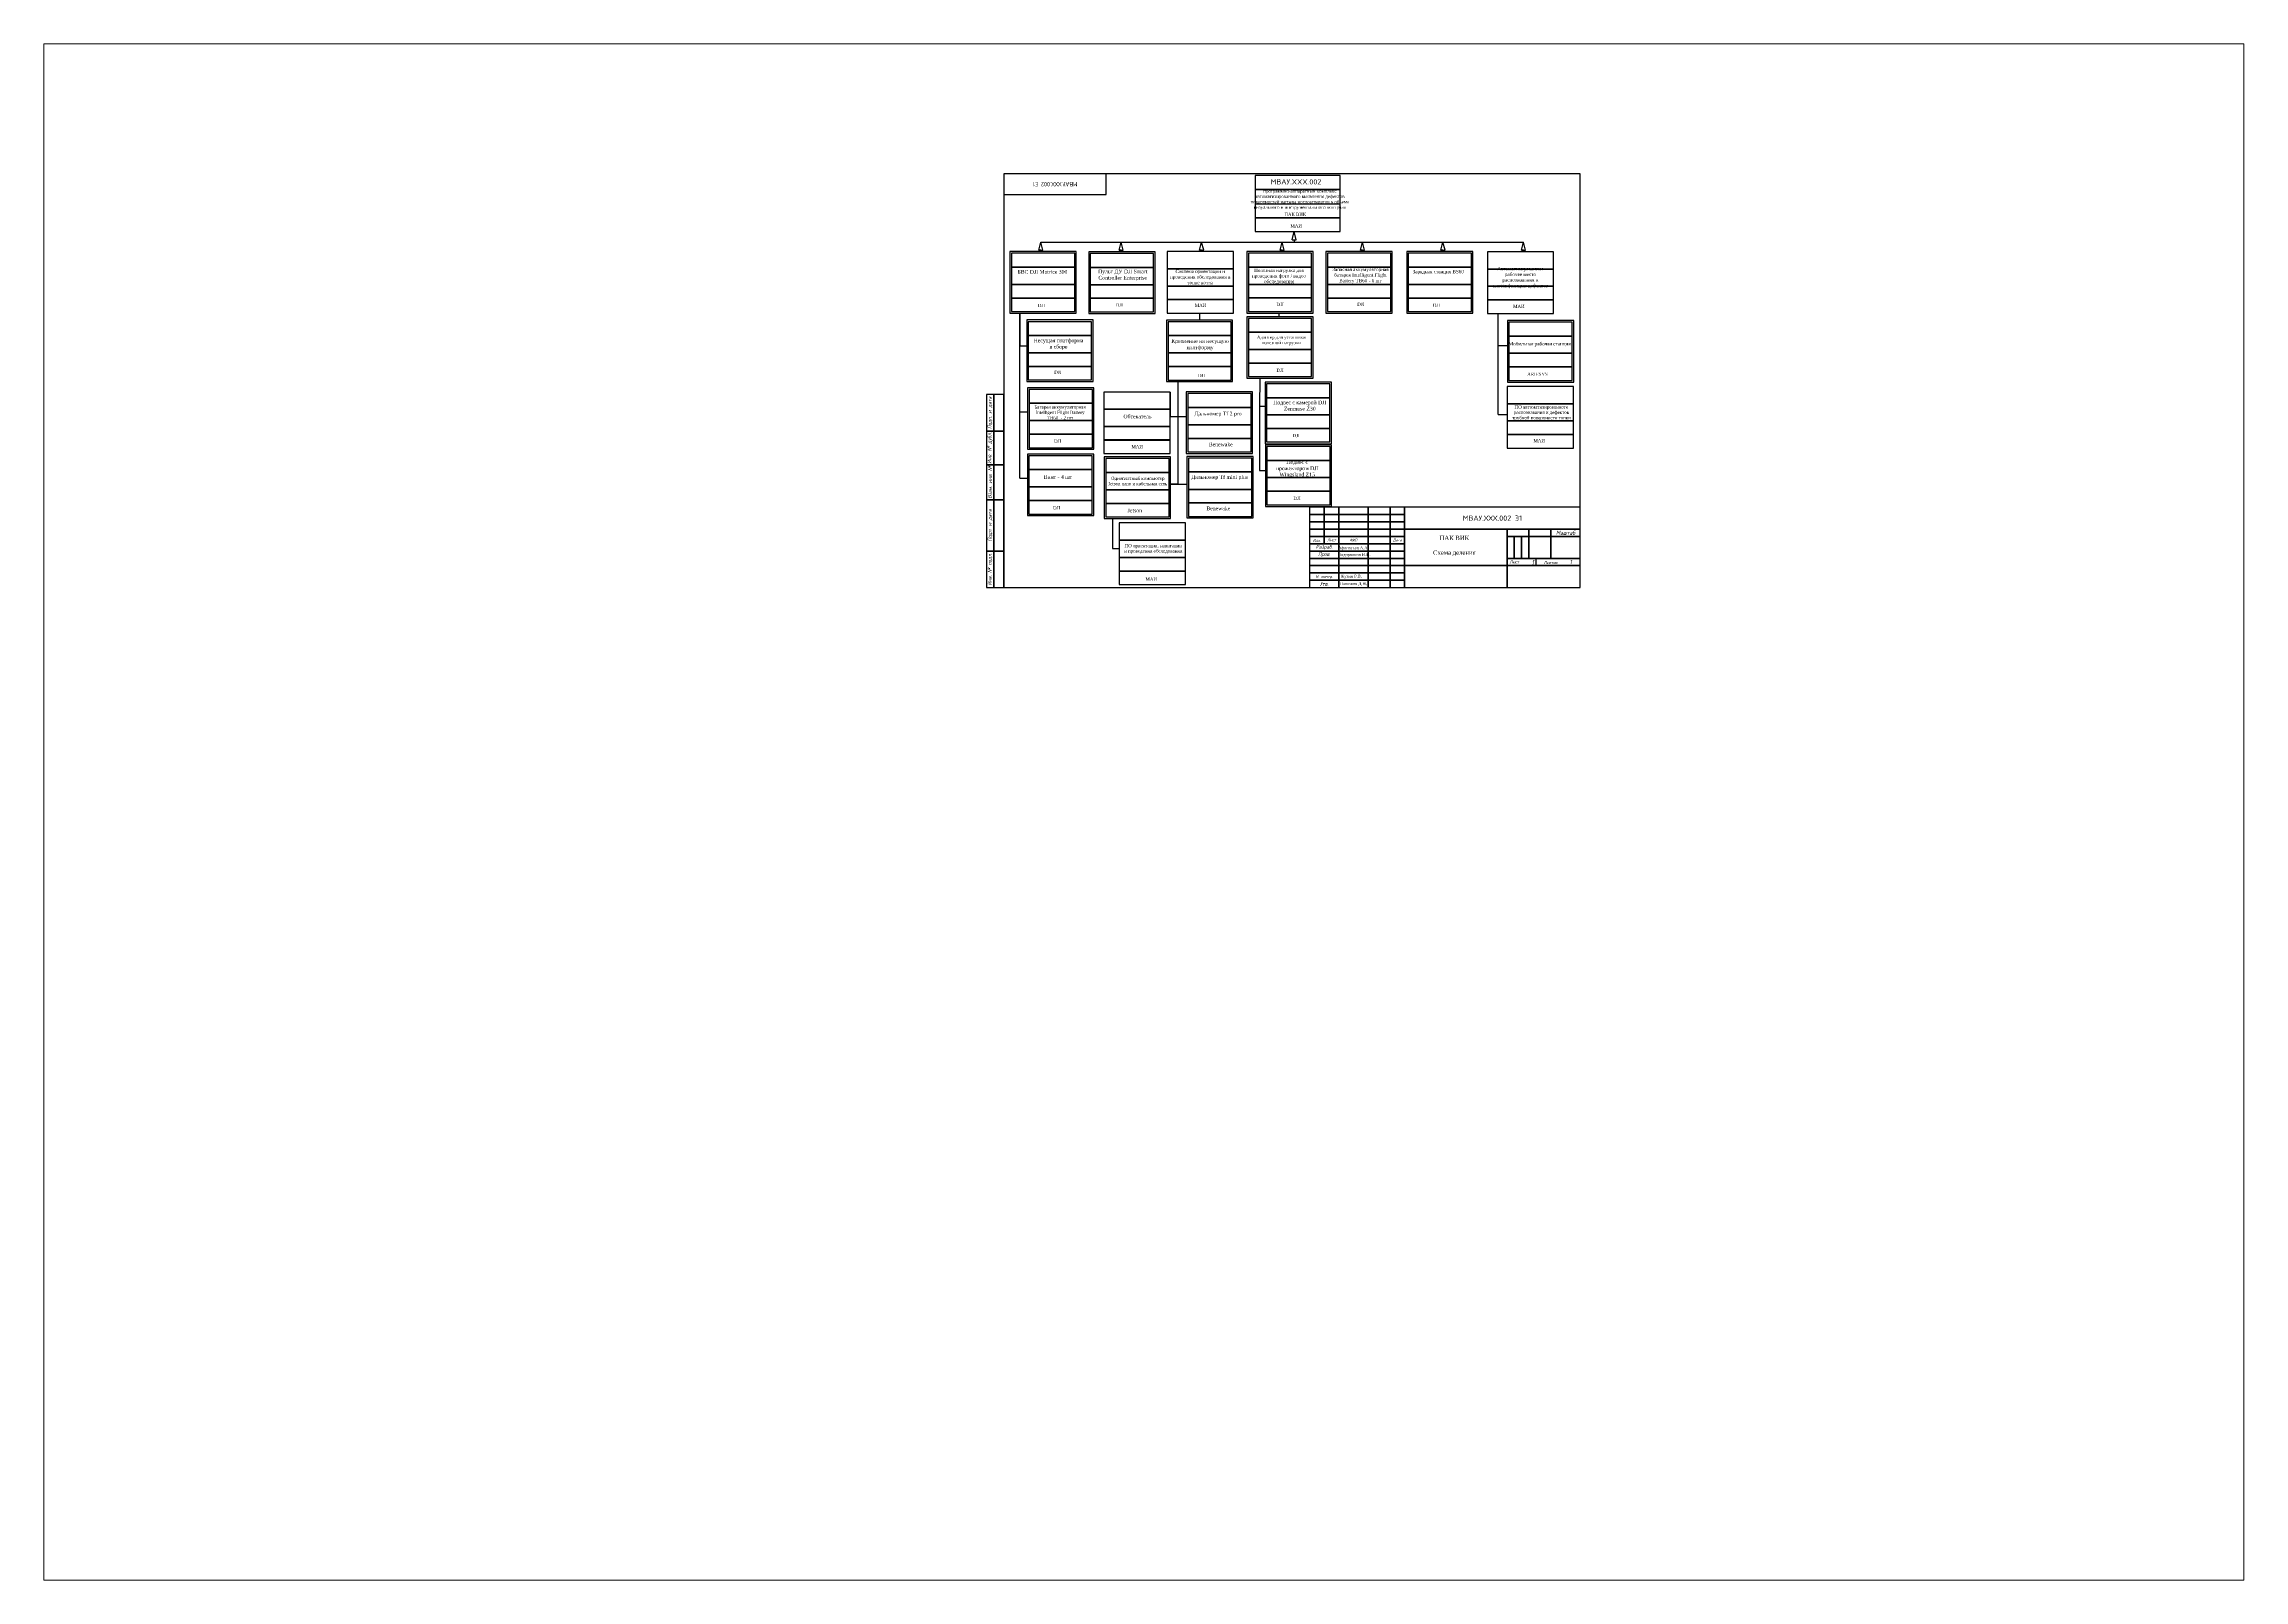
# Paper-space layout 'Лист1' of a CAD drawing. Extents: x 1.14 to 10.22, y 0.79 to 7.14.
# The model-space entities are those that its viewports show. They can reach past a viewport. Long polylines and large blocks are cut down to what shows.
import ezdxf

# ---------------------------------------------------------------- set-up
doc = ezdxf.new("R2010")
doc.units = 0
doc.header["$LTSCALE"] = 4.2
doc.header["$MEASUREMENT"] = 0
doc.layers.get('0').update_dxf_attribs({"linetype": 'CONTINUOUS'})
doc.styles.add('GOSTW', font='times.ttf')
doc.styles.get("Standard").update_dxf_attribs({"font": 'txt.shx'})

# ---------------------------------------------------------------- blocks, each defined once
blk = doc.blocks.new('*U46')
for p, q in [((-1.4, -2.8), (0, 2.8)), ((1.4, -2.8), (0, 2.8)), ((0, -2.8), (-1.4, -2.8)), ((-1.4, -2.8), (0, -2.8)), ((0, -2.8), (1.4, -2.8)), ((0, -2.8), (0, -3.7))]:
    blk.add_line(p, q)
blk = doc.blocks.new('*U47')
at = {"color": 0, "linetype": 'ByBlock', "lineweight": -2, "transparency": 16777216}
for p in [(0, 0), (55, 0), (110, 0), (165, 0), (220, 0), (275, 0), (330, 0)]:
    blk.add_blockref('*U46', p, dxfattribs=at)

msp = doc.modelspace()

# ---------------------------------------------------------------- linework, layer by layer
at = {"color": 7, "linetype": 'Continuous'}
for p, q in [((6.1, 287.8), (6.1, 4.9)), ((400.1, 5.7), (400.1, 287.8))]:
    msp.add_line(p, q, dxfattribs=at)
for p, q in [((31.3, 241.2), (361.3, 241.2)), ((203.1, 242.7), (204.5, 248.3)), ((203.1, 242.7), (205.9, 242.7)), ((203.1, 242.7), (205.9, 242.7)), ((205.9, 242.7), (204.5, 248.3)), ((204.5, 242.7), (204.5, 241.2)), ((10.2, 192.5), (31.7, 192.5)), ((16.9, 79.6), (16.9, 192.5)), ((16.9, 192.5), (16.9, 170.3)), ((117.7, 192.5), (141.2, 192.5)), ((139.9, 192.5), (139.9, 187.8)), ((194.1, 192.5), (194.1, 190.1)), ((226.3, 192.5), (233.1, 192.5)), ((344, 123.1), (344, 192)), ((16.9, 170.3), (21.7, 170.3)), ((344, 170.5), (350.4, 170.5)), ((21.7, 145.7), (28.5, 145.7)), ((117.3, 145.7), (124, 145.7)), ((119.8, 138.4), (119.8, 121.9)), ((124.9, 145.7), (124.9, 75.5)), ((124.9, 144.1), (124.9, 122.9)), ((124.9, 138.8), (124.9, 75.5)), ((172.3, 148), (181, 148)), ((181, 147.8), (180.9, 128.9)), ((16.9, 125), (22.3, 125)), ((119.8, 121.9), (130.8, 121.9)), ((180.9, 128.9), (184.7, 128.9)), ((180.9, 128.9), (180.9, 84.8)), ((344, 123.1), (350.4, 123.1)), ((16.9, 79.6), (22.2, 79.6)), ((124.9, 75.5), (120, 75.5)), ((120, 75.5), (131.2, 75.5)), ((180.9, 84.8), (184.9, 84.8)), ((74.7, 52), (80.4, 52)), ((80.4, 52), (80.4, 31.5)), ((80.4, 31.5), (84.9, 31.5)), ((365.1, 24.8), (369.8, 24.8)), ((369.8, 24.8), (369.8, 19.8))]:
    msp.add_line(p, q)
for points in [[(400.1, 287.8), (18.6, 287.8), (6.1, 287.8)], [(280.1, 59.7), (217.2, 59.7), (215.1, 59.7)], [(215.1, 59.7), (215.1, 6.6), (215.1, 4.8)], [(280.1, 39.7), (217.2, 39.7), (215.1, 39.7)], [(280.1, 34.7), (217.2, 34.7), (215.1, 34.7)], [(6.1, 4.8), (14.8, 4.8), (281.1, 4.8)]]:
    msp.add_lwpolyline(points, dxfattribs=at)
at = {"linetype": 'Continuous'}
msp.add_lwpolyline([(6.1, 273.8), (76.1, 273.8), (76.1, 287.8)], dxfattribs=at)
at = {"color": 7, "linetype": 'Continuous'}
for points in [[(178, 277.2), (235.9, 277.2), (235.9, 286.7), (178, 286.7)], [(178, 257.7), (235.9, 257.7), (235.9, 277.2), (178, 277.2)], [(178, 257.7), (235.9, 257.7), (235.9, 267), (178, 267)], [(178, 248.3), (235.9, 248.3), (235.9, 257.7), (178, 257.7)], [(10.2, 192.5), (55.5, 192.5), (55.5, 234.7), (10.2, 234.7)], [(11.3, 224), (54.5, 224), (54.5, 233.5), (11.3, 233.5)], [(64.1, 192.3), (109.4, 192.3), (109.4, 234.5), (64.1, 234.5)], [(65.1, 223.8), (108.4, 223.8), (108.4, 233.3), (65.1, 233.3)], [(117.7, 192.5), (163, 192.5), (163, 234.7), (117.7, 234.7)], [(117.7, 222.9), (163, 222.9), (163, 234.7), (117.7, 234.7)], [(172.3, 192.5), (217.5, 192.5), (217.5, 234.7), (172.3, 234.7)], [(173.3, 224.1), (216.5, 224.1), (216.5, 233.6), (173.3, 233.6)], [(226.3, 192.5), (271.6, 192.5), (271.6, 234.7), (226.3, 234.7)], [(227.4, 224), (270.6, 224), (270.6, 233.5), (227.4, 233.5)], [(281.5, 192.5), (326.8, 192.5), (326.8, 234.7), (281.5, 234.7)], [(282.6, 224), (325.8, 224), (325.8, 233.5), (282.6, 233.5)], [(336.7, 192.4), (382, 192.4), (382, 234.5), (336.7, 234.5)], [(336.7, 192.4), (382, 192.4), (382, 234.5), (336.7, 234.5)], [(336.7, 222.7), (382, 222.7), (382, 234.5), (336.7, 234.5)], [(11.3, 212.2), (54.5, 212.2), (54.5, 224), (11.3, 224)], [(11.3, 202.9), (54.5, 202.9), (54.5, 212.2), (11.3, 212.2)], [(65.1, 212), (108.4, 212), (108.4, 223.8), (65.1, 223.8)], [(65.1, 202.7), (108.4, 202.7), (108.4, 212), (65.1, 212)], [(117.7, 211.1), (163, 211.1), (163, 222.9), (117.7, 222.9)], [(117.7, 201.8), (163, 201.8), (163, 211.1), (117.7, 211.1)], [(173.3, 212.2), (216.5, 212.2), (216.5, 224.1), (173.3, 224.1)], [(173.3, 203), (216.5, 203), (216.5, 212.2), (173.3, 212.2)], [(227.4, 212.2), (270.6, 212.2), (270.6, 224), (227.4, 224)], [(227.4, 202.9), (270.6, 202.9), (270.6, 212.2), (227.4, 212.2)], [(282.6, 212.2), (325.8, 212.2), (325.8, 224), (282.6, 224)], [(282.6, 202.9), (325.8, 202.9), (325.8, 212.2), (282.6, 212.2)], [(336.7, 210.9), (382, 210.9), (382, 222.7), (336.7, 222.7)], [(336.7, 201.6), (382, 201.6), (382, 210.9), (336.7, 210.9)], [(11.3, 193.6), (54.5, 193.6), (54.5, 202.9), (11.3, 202.9)], [(65.1, 193.4), (108.4, 193.4), (108.4, 202.7), (65.1, 202.7)], [(117.7, 192.5), (163, 192.5), (163, 201.8), (117.7, 201.8)], [(173.3, 193.7), (216.5, 193.7), (216.5, 203), (173.3, 203)], [(227.4, 193.6), (270.6, 193.6), (270.6, 202.9), (227.4, 202.9)], [(282.6, 193.6), (325.8, 193.6), (325.8, 202.9), (282.6, 202.9)], [(336.7, 192.4), (382, 192.4), (382, 201.6), (336.7, 201.6)], [(21.7, 145.7), (67, 145.7), (67, 187.9), (21.7, 187.9)], [(22.7, 177.2), (66, 177.2), (66, 186.7), (22.7, 186.7)], [(117.3, 145.7), (162.5, 145.7), (162.5, 187.8), (117.3, 187.8)], [(118.3, 177.2), (161.5, 177.2), (161.5, 186.7), (118.3, 186.7)], [(172.3, 148), (217.5, 148), (217.5, 190.1), (172.3, 190.1)], [(173.3, 179.5), (216.5, 179.5), (216.5, 189), (173.3, 189)], [(350.4, 145.4), (395.7, 145.4), (395.7, 187.6), (350.4, 187.6)], [(351.4, 176.9), (394.7, 176.9), (394.7, 186.4), (351.4, 186.4)], [(22.7, 165.4), (66, 165.4), (66, 177.2), (22.7, 177.2)], [(118.3, 165.3), (161.5, 165.3), (161.5, 177.2), (118.3, 177.2)], [(173.3, 167.6), (216.5, 167.6), (216.5, 179.5), (173.3, 179.5)], [(173.3, 158.4), (216.5, 158.4), (216.5, 167.6), (173.3, 167.6)], [(351.4, 165.1), (394.7, 165.1), (394.7, 176.9), (351.4, 176.9)], [(22.7, 156.1), (66, 156.1), (66, 165.4), (22.7, 165.4)], [(22.7, 146.9), (66, 146.9), (66, 156.1), (22.7, 156.1)], [(118.3, 156.1), (161.5, 156.1), (161.5, 165.3), (118.3, 165.3)], [(118.3, 146.8), (161.5, 146.8), (161.5, 156.1), (118.3, 156.1)], [(173.3, 149.1), (216.5, 149.1), (216.5, 158.4), (173.3, 158.4)], [(351.4, 155.8), (394.7, 155.8), (394.7, 165.1), (351.4, 165.1)], [(351.4, 146.5), (394.7, 146.5), (394.7, 155.8), (351.4, 155.8)], [(-0.9, 111.8), (-0.9, 136.8), (-5.9, 136.8), (-5.9, 111.8)], [(6.1, 111.8), (6.1, 136.8), (-0.9, 136.8), (-0.9, 111.8)], [(22.3, 99.4), (67.6, 99.4), (67.6, 141.5), (22.3, 141.5)], [(23.3, 130.9), (66.6, 130.9), (66.6, 140.4), (23.3, 140.4)], [(74.5, 96.5), (119.8, 96.5), (119.8, 138.6), (74.5, 138.6)], [(74.5, 96.5), (119.8, 96.5), (119.8, 138.6), (74.5, 138.6)], [(74.5, 126.9), (119.8, 126.9), (119.8, 138.6), (74.5, 138.6)], [(130.8, 96.5), (176.1, 96.5), (176.1, 138.7), (130.8, 138.7)], [(131.8, 128), (175.1, 128), (175.1, 137.5), (131.8, 137.5)], [(184.7, 103.2), (230, 103.2), (230, 145.4), (184.7, 145.4)], [(185.7, 134.7), (229, 134.7), (229, 144.2), (185.7, 144.2)], [(350.3, 100.2), (395.6, 100.2), (395.6, 142.4), (350.3, 142.4)], [(350.3, 130.6), (395.6, 130.6), (395.6, 142.4), (350.3, 142.4)], [(23.3, 119.1), (66.6, 119.1), (66.6, 130.9), (23.3, 130.9)], [(74.5, 115), (119.8, 115), (119.8, 126.9), (74.5, 126.9)], [(131.8, 116.2), (175.1, 116.2), (175.1, 128), (131.8, 128)], [(185.7, 122.9), (229, 122.9), (229, 134.7), (185.7, 134.7)], [(185.7, 113.6), (229, 113.6), (229, 122.9), (185.7, 122.9)], [(350.3, 118.8), (395.6, 118.8), (395.6, 130.6), (350.3, 130.6)], [(-0.9, 88.8), (-0.9, 111.8), (-5.9, 111.8), (-5.9, 88.8)], [(6.1, 88.8), (6.1, 111.8), (-0.9, 111.8), (-0.9, 88.8)], [(23.3, 109.8), (66.6, 109.8), (66.6, 119.1), (23.3, 119.1)], [(23.3, 100.5), (66.6, 100.5), (66.6, 109.8), (23.3, 109.8)], [(74.5, 105.7), (119.8, 105.7), (119.8, 115), (74.5, 115)], [(74.5, 96.5), (119.8, 96.5), (119.8, 105.8), (74.5, 105.8)], [(131.8, 106.9), (175.1, 106.9), (175.1, 116.2), (131.8, 116.2)], [(131.8, 97.7), (175.1, 97.7), (175.1, 106.9), (131.8, 106.9)], [(185.7, 104.4), (229, 104.4), (229, 113.6), (185.7, 113.6)], [(350.3, 109.5), (395.6, 109.5), (395.6, 118.8), (350.3, 118.8)], [(350.3, 100.2), (395.6, 100.2), (395.6, 109.5), (350.3, 109.5)], [(22.2, 54), (67.5, 54), (67.5, 96.1), (22.2, 96.1)], [(23.2, 85.5), (66.5, 85.5), (66.5, 95), (23.2, 95)], [(74.7, 52), (120, 52), (120, 94.2), (74.7, 94.2)], [(75.7, 83.5), (119, 83.5), (119, 93), (75.7, 93)], [(131.2, 52.4), (176.5, 52.4), (176.5, 94.5), (131.2, 94.5)], [(132.2, 83.9), (175.5, 83.9), (175.5, 93.4), (132.2, 93.4)], [(184.9, 60.3), (230.1, 60.3), (230.1, 102.5), (184.9, 102.5)], [(185.9, 91.8), (229.1, 91.8), (229.1, 101.3), (185.9, 101.3)], [(185.9, 80), (229.1, 80), (229.1, 91.8), (185.9, 91.8)], [(-0.9, 64.8), (-0.9, 88.8), (-5.9, 88.8), (-5.9, 64.8)], [(6.1, 64.8), (6.1, 88.8), (-0.9, 88.8), (-0.9, 64.8)], [(23.2, 73.7), (66.5, 73.7), (66.5, 85.5), (23.2, 85.5)], [(75.7, 71.7), (119, 71.7), (119, 83.5), (75.7, 83.5)], [(132.2, 72), (175.5, 72), (175.5, 83.9), (132.2, 83.9)], [(185.9, 70.7), (229.1, 70.7), (229.1, 80), (185.9, 80)], [(-0.9, 29.8), (-0.9, 64.8), (-5.9, 64.8), (-5.9, 29.8)], [(6.1, 29.8), (6.1, 64.8), (-0.9, 64.8), (-0.9, 29.8)], [(23.2, 64.4), (66.5, 64.4), (66.5, 73.7), (23.2, 73.7)], [(23.2, 55.1), (66.5, 55.1), (66.5, 64.4), (23.2, 64.4)], [(75.7, 62.4), (119, 62.4), (119, 71.7), (75.7, 71.7)], [(75.7, 53.2), (119, 53.2), (119, 62.4), (75.7, 62.4)], [(132.2, 62.8), (175.5, 62.8), (175.5, 72), (132.2, 72)], [(132.2, 53.5), (175.5, 53.5), (175.5, 62.8), (132.2, 62.8)], [(185.9, 61.4), (229.1, 61.4), (229.1, 70.7), (185.9, 70.7)], [(84.9, 6.9), (130.2, 6.9), (130.2, 49), (84.9, 49)], [(84.9, 37.2), (130.2, 37.2), (130.2, 49), (84.9, 49)], [(215.1, 54.7), (225.1, 54.7), (225.1, 59.8), (215.1, 59.8)], [(215.1, 49.8), (225.1, 49.8), (225.1, 54.8), (215.1, 54.8)], [(215.1, 44.8), (225.1, 44.8), (225.1, 49.8), (215.1, 49.8)], [(225.1, 54.7), (235.1, 54.7), (235.1, 59.8), (225.1, 59.8)], [(225.1, 49.8), (235.1, 49.8), (235.1, 54.8), (225.1, 54.8)], [(225.1, 44.8), (235.1, 44.8), (235.1, 49.8), (225.1, 49.8)], [(235.1, 54.7), (255.1, 54.7), (255.1, 59.8), (235.1, 59.8)], [(235.1, 49.8), (255.1, 49.8), (255.1, 54.8), (235.1, 54.8)], [(235.1, 44.8), (255.1, 44.8), (255.1, 49.8), (235.1, 49.8)], [(255.1, 54.7), (270.1, 54.7), (270.1, 59.8), (255.1, 59.8)], [(255.1, 49.8), (270.1, 49.8), (270.1, 54.8), (255.1, 54.8)], [(255.1, 44.8), (270.1, 44.8), (270.1, 49.8), (255.1, 49.8)], [(270.1, 54.7), (280.1, 54.7), (280.1, 59.8), (270.1, 59.8)], [(270.1, 49.8), (280.1, 49.8), (280.1, 54.8), (270.1, 54.8)], [(270.1, 44.8), (280.1, 44.8), (280.1, 49.8), (270.1, 49.8)], [(400.1, 59.7), (280.1, 59.7), (280.1, 44.8), (400.1, 44.8)], [(84.9, 25.4), (130.2, 25.4), (130.2, 37.2), (84.9, 37.2)], [(215.1, 39.8), (225.1, 39.8), (225.1, 44.8), (215.1, 44.8)], [(215.1, 34.8), (225.1, 34.8), (225.1, 39.8), (215.1, 39.8)], [(215.1, 29.8), (235.1, 29.8), (235.1, 34.8), (215.1, 34.8)], [(225.1, 39.8), (235.1, 39.8), (235.1, 44.8), (225.1, 44.8)], [(225.1, 34.8), (235.1, 34.8), (235.1, 39.8), (225.1, 39.8)], [(235.1, 39.8), (255.1, 39.8), (255.1, 44.8), (235.1, 44.8)], [(235.1, 34.8), (255.1, 34.8), (255.1, 39.8), (235.1, 39.8)], [(235.1, 29.8), (255.1, 29.8), (255.1, 34.8), (235.1, 34.8)], [(255.1, 39.8), (270.1, 39.8), (270.1, 44.8), (255.1, 44.8)], [(255.1, 34.8), (270.1, 34.8), (270.1, 39.8), (255.1, 39.8)], [(255.1, 29.8), (270.1, 29.8), (270.1, 34.8), (255.1, 34.8)], [(270.1, 39.8), (280.1, 39.8), (280.1, 44.8), (270.1, 44.8)], [(270.1, 34.8), (280.1, 34.8), (280.1, 39.8), (270.1, 39.8)], [(270.1, 29.8), (280.1, 29.8), (280.1, 34.8), (270.1, 34.8)], [(350.1, 44.8), (280.1, 44.8), (280.1, 19.8), (350.1, 19.8)], [(365.1, 44.8), (350.1, 44.8), (350.1, 39.8), (365.1, 39.8)], [(355.1, 39.8), (350.1, 39.8), (350.1, 24.8), (355.1, 24.8)], [(360.1, 39.8), (355.1, 39.8), (355.1, 24.8), (360.1, 24.8)], [(365.1, 39.8), (360.1, 39.8), (360.1, 24.8), (365.1, 24.8)], [(380.1, 44.8), (365.1, 44.8), (365.1, 39.8), (380.1, 39.8)], [(380.1, 39.8), (365.1, 39.8), (365.1, 24.8), (380.1, 24.8)], [(400.1, 44.8), (380.1, 44.8), (380.1, 39.8), (400.1, 39.8)], [(400.1, 39.8), (380.1, 39.8), (380.1, 24.8), (400.1, 24.8)], [(-0.9, 4.8), (-0.9, 29.8), (-5.9, 29.8), (-5.9, 4.8)], [(6.1, 4.8), (6.1, 29.8), (-0.9, 29.8), (-0.9, 4.8)], [(84.9, 16.1), (130.2, 16.1), (130.2, 25.4), (84.9, 25.4)], [(84.9, 6.9), (130.2, 6.9), (130.2, 16.1), (84.9, 16.1)], [(215.1, 24.8), (235.1, 24.8), (235.1, 29.8), (215.1, 29.8)], [(215.1, 19.8), (235.1, 19.8), (235.1, 24.8), (215.1, 24.8)], [(215.1, 14.8), (235.1, 14.8), (235.1, 19.8), (215.1, 19.8)], [(235.1, 24.8), (255.1, 24.8), (255.1, 29.8), (235.1, 29.8)], [(235.1, 19.8), (255.1, 19.8), (255.1, 24.8), (235.1, 24.8)], [(235.2, 14.8), (255.2, 14.8), (255.2, 19.8), (235.2, 19.8)], [(235.2, 14.8), (255.2, 14.8), (255.2, 19.8), (235.2, 19.8)], [(255.1, 24.8), (270.1, 24.8), (270.1, 29.8), (255.1, 29.8)], [(255.1, 19.8), (270.1, 19.8), (270.1, 24.8), (255.1, 24.8)], [(255.1, 14.8), (270.1, 14.8), (270.1, 19.8), (255.1, 19.8)], [(270.1, 24.8), (280.1, 24.8), (280.1, 29.8), (270.1, 29.8)], [(270.1, 19.8), (280.1, 19.8), (280.1, 24.8), (270.1, 24.8)], [(270.1, 14.8), (280.1, 14.8), (280.1, 19.8), (270.1, 19.8)], [(350.1, 19.8), (280.1, 19.8), (280.1, 4.8), (350.1, 4.8)], [(400.1, 24.8), (350.1, 24.8), (350.1, 19.8), (400.1, 19.8)], [(350.1, 4.8), (400.1, 4.8), (400.1, 19.8), (350.1, 19.8)], [(215.1, 9.8), (235.1, 9.8), (235.1, 14.8), (215.1, 14.8)], [(215.1, 4.8), (235.1, 4.8), (235.1, 9.8), (215.1, 9.8)], [(235.2, 9.8), (255.2, 9.8), (255.2, 14.8), (235.2, 14.8)], [(235.2, 9.8), (255.2, 9.8), (255.2, 14.8), (235.2, 14.8)], [(235.2, 4.8), (255.2, 4.8), (255.2, 9.8), (235.2, 9.8)], [(235.2, 4.8), (255.2, 4.8), (255.2, 9.8), (235.2, 9.8)], [(255.1, 9.8), (270.1, 9.8), (270.1, 14.8), (255.1, 14.8)], [(255.1, 4.8), (270.1, 4.8), (270.1, 9.8), (255.1, 9.8)], [(270.1, 9.8), (280.1, 9.8), (280.1, 14.8), (270.1, 14.8)], [(270.1, 4.8), (280.1, 4.8), (280.1, 9.8), (270.1, 9.8)]]:
    msp.add_lwpolyline(points, close=True, dxfattribs=at)

# ---------------------------------------------------------------- block references
msp.add_blockref('*U47', (31.3, 238.4))

# ---------------------------------------------------------------- texts
at = {"attachment_point": 5}
for s, insert, char_height, width, rotation in [('{\\fGOST type A|b0|i0|c204|p34;\\C7;МВАУ.ХХХ.002 \\fGOST type A|b0|i0|c0|p34;E1}', (41.1, 280.8), 3.082, 70, 180), ('\\C7;\\fGOST type A|b1|i1|;\\H2.6660019345582;Подп. и дата', (-3.4, 124.3), 2.666, 25, 90), ('\\C7;\\fGOST type A|b1|i1|;\\H2.6660019345582;Инв. № дубл.', (-3.4, 100.3), 2.666, 23, 90), ('\\C7;\\fGOST type A|b1|i1|;\\H2.6660019345582;Взам. инв. №', (-3.4, 76.8), 2.666, 24, 90), ('\\C7;\\fGOST type A|b1|i1|;\\H2.6660019345582;Подп. и дата', (-3.4, 47.3), 2.666, 35, 90), ('\\C7;\\fGOST type A|b1|i1|;\\H2.6660019345582;Инв. № подл.', (-3.4, 17.3), 2.666, 25, 90)]:
    msp.add_mtext(s, dxfattribs=dict(at, insert=insert, char_height=char_height, width=width, rotation=rotation))
at = {"attachment_point": 5, "style": 'GOSTW'}
for s, insert, char_height, width in [('программно-аппаратный комплекс автоматизированного выявления дефектов поверхностей нагрева котлоагрегатов в объеме визуального и инструментального контроля', (208.5, 270.2), 2.2, 68.129), ('{\\fGOST type B|b0|i0|c204|p34;\\C7;МВАУ.\\fGOST type B|b0|i0|c0|p34;XXX\\fGOST type B|b0|i0|c204|p34;.002}', (205.8, 282.4), 3.5956, 54.769), ('{\\C7;ПАК ВИК}', (205.3, 260.1), 2.2, 54.769), ('{\\C7;МАИ}', (205.9, 252.2), 2.2, 54.769), ('{\\H1.16667x;БВС DJI Matrice 300}', (32.4, 220.8), 2.2, 40.188), ('{\\H1.16667x;Пульт ДУ DJI Smart \\PController Enterprise }', (87.3, 218.5), 2.2, 54.769), ('Система ориентации и проведения обследования в топке котла', (140.3, 217.3), 2.3, 44.21), ('Полезная нагрузка для проведения фото / видео обследования', (194.2, 217.7), 2.3, 49.607), ('Запасная аккумуляторная батарея Intelligent Flight Battery TB60 - 6 шт', (249.9, 218.3), 2.3, 40.188), ('Зарядная станция BS60', (303.1, 220.6), 2.3, 40.188), ('Автоматизированное рабочее место распознавания и классификации дефектов', (359.3, 216.8), 2.3, 43.269), ('{\\C7;DJI}', (31.7, 197.8), 2.2, 54.769), ('{\\C7;DJI}', (85, 198.2), 2.2, 54.769), ('{\\C7;МАИ}', (140.5, 197.9), 2.2, 54.769), ('{\\C7;DJI}', (195, 198.5), 2.2, 54.769), ('{\\C7;DJI}', (250.1, 198.6), 2.2, 54.769), ('{\\C7;DJI}', (301.8, 198), 2.2, 54.769), ('{\\C7;МАИ}', (358.2, 197.2), 2.2, 54.769), ('{\\H1.16667x;Несущая платформа\\Pв сборе}', (43.4, 171.3), 2.2, 40.188), ('{\\H1.16667x;Крепление на несущую платформу}', (140.2, 170.9), 2.2, 40.188), ('Адаптер для установки полезной нагрузки', (195.7, 173.9), 2.2, 37.331), ('Мобильная рабочая станция', (372.4, 171.2), 2.3, 40.188), ('{\\C7;DJI}', (42.9, 152.1), 2.2, 54.769), ('{\\C7;DJI}', (141.2, 149.9), 2.2, 54.769), ('{\\C7;DJI}', (194.9, 153.4), 2.2, 54.769), ('ARIESYS ', (370.9, 150.8), 2.2, 54.769), ('Батарея аккумуляторная Intelligent Flight Battery TB60  - 2 шт', (44.5, 124.6), 2.2, 40.188), ('{\\H1.16667x;Обтекатель}', (97.4, 121.9), 2.2, 40.188), ('{\\H1.16667x;Дальномер Tf 2 pro}', (152.5, 123.4), 2.2, 40.188), ('{\\H1.16667x;Подвес с камерой DJI Zenmuse Z30}', (208.4, 129.3), 2.2, 37.331), ('ПО автоматизированного распознавания и дефектов трубной поверхности топки ', (373.7, 124.3), 2.2, 40.188), ('{\\C7;DJI}', (42.8, 105), 2.2, 54.769), ('{\\C7;DJI}', (205.9, 108.8), 2.2, 54.769), ('{\\C7;МАИ}', (372.1, 105.3), 2.2, 54.769), ('{\\C7;МАИ}', (97.2, 101.2), 2.2, 54.769), ('{\\H1.16667x;Benewake}', (154.4, 102.7), 2.2, 54.769), ('{\\H1.16667x;Подвес с прожектором DJI Wingsland Z15}', (206.6, 86), 2.2, 37.331), ('{\\H1.16667x;Винт - 4 шт}', (43, 80.4), 2.2, 40.188), ('Одноплатный компьютер Jetson nano и кабельная сеть', (97.6, 77.7), 2.2, 40.188), ('{\\H1.16667x;Дальномер Tf mini plus}', (153.6, 80), 2.2, 40.188), ('{\\C7;DJI}', (42.1, 59.4), 2.2, 54.769), ('{\\H1.16667x;Benewake}', (152.7, 59), 2.2, 54.769), ('{\\C7;DJI}', (206.5, 65.8), 2.2, 54.769), ('{\\H1.16667x;Jetson}', (95.6, 57.5), 2.2, 54.769), ('ПО ориентации, навигации и проведения обследования  ', (108.2, 31.3), 2.2, 40.188), ('{\\H0.75019x;\\C7;Афанасьев А.А\\H1.333x;.}', (245.2, 31.9), 2.666, 27.313), ('{\\C7;ПАК ВИК\\P\\PСхема деления}', (314.1, 33.3), 3, 66.028), ('{\\C7;Подорванов И.Н.}', (245.6, 27), 2, 27.313), ('{\\C7;МАИ}', (106.8, 10.6), 2.2, 54.769), ('{\\H0.75019x;\\C7;Панюков Д.Н\\H1.333x;.}', (245.1, 7.5), 2.666, 27.313), ('{\\C7;Кузин Р.В.}', (243.8, 12.3), 2, 27.313)]:
    msp.add_mtext(s, dxfattribs=dict(at, insert=insert, char_height=char_height, width=width))
at = {"attachment_point": 5}
for s, insert, char_height, width in [('{\\fGOST type B|b0|i0|c204|p34;\\C7;МВАУ.ХХХ.002 Э1}', (340.1, 52.3), 3.596, 120), ('{\\fGOST type A|b1|i1|c204|p0;\\H0.75019x;\\C7;Изм\\H1.333x;.}', (220.1, 37.3), 2.666, 10), ('\\C7;\\fGOST type A|b1|i1|;\\H2.6660019345582;Разраб.', (225.1, 32.3), 2.666, 20), ('{\\fGOST type A|b1|i1|c204|p0;\\C7;Лист}', (230.1, 37.3), 2, 10), ('{\\fGOST type A|b1|i1|c204|p0;\\C7;ФИО}', (245, 37.3), 2, 20.2), ('{\\fGOST type A|b1|i1|c204|p0;\\C7;Дата}', (275.1, 37.3), 2, 10), ('\\C7;\\fGOST type A|b1|i1|;\\H2.9083717983216;Маштаб', (390.1, 42.3), 2.908, 20), ('{\\fGOST type A|b1|i1|c204|p0;\\H1x;\\C7;Пров.}', (225.1, 27.3), 2.666, 20), ('{\\fGOST type A|b1|i1|c204|p0;\\C7;Лист}', (355.1, 22.3), 2.181, 15), ('{\\fGOST type A|b1|i1|c204|p2;\\H1x;\\C7;1}', (367.6, 22), 3.393, 5), ('{\\fGOST type A|b1|i1|c204|p34;\\H0.75001x;\\C7;Листов \\H1.33332x;    1}', (384.8, 22.3), 2.908, 45.721), ('{\\fGOST type A|b1|i1|c204|p0;\\H0.81819x;\\C7;Н. контр\\H1.22221x;.}', (225.1, 12.3), 2.666, 20), ('\\C7;\\fGOST type A|b1|i1|;\\H2.6660019345582;Утв.', (225.1, 7.3), 2.666, 20)]:
    msp.add_mtext(s, dxfattribs=dict(at, insert=insert, char_height=char_height, width=width))

psp = doc.layouts.new('Лист1')

# ---------------------------------------------------------------- viewports
at = {"layer": '0'}
psp.add_viewport(center=(5.6783, 3.9667), size=(9.0853, 6.346667), view_center_point=(101.8649, -148.7416), view_height=1050.905241, dxfattribs=at)

doc.saveas('drawing.dxf')
